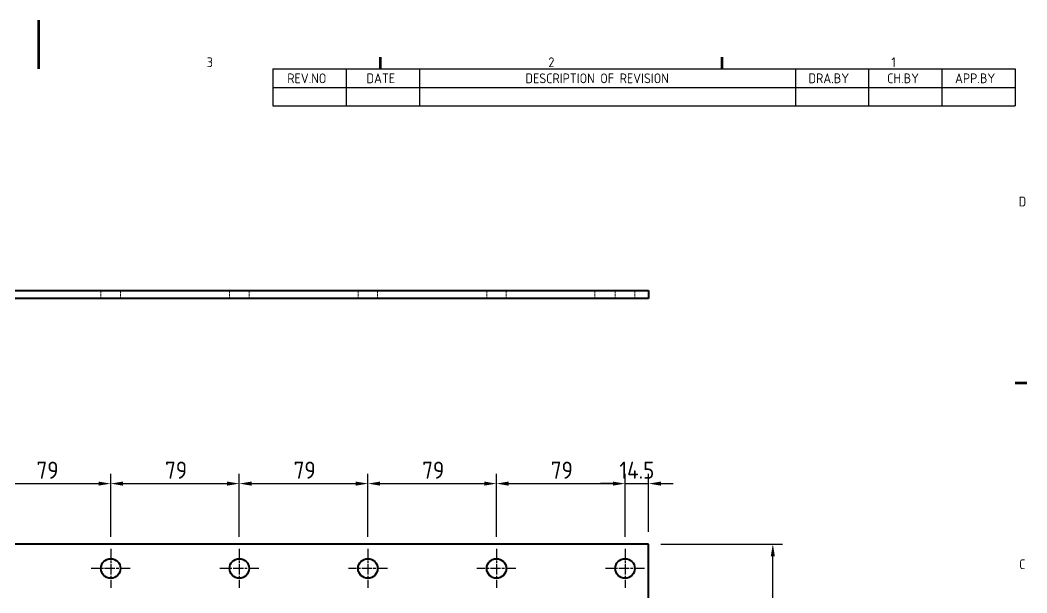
# Model space of a CAD drawing. Header units: millimetres. Extents: x 0 to 1260, y 0 to 891.
# Drawn here: x 619 to 1237, y 539 to 891 of the extents above; entities that cross this region are included whole.
import ezdxf

# ---------------------------------------------------------------- set-up
doc = ezdxf.new("R2010")
doc.units = ezdxf.units.MM
doc.header["$LTSCALE"] = 3
doc.linetypes.add('CHAIN', pattern=[0.35429999999999995, 0.2362, -0.0295, 0.0591, -0.0295])
doc.linetypes.add('DASHED', pattern=[0.2067, 0.1654, -0.0413])
doc.layers.get('0').update_dxf_attribs({"color": 3, "lineweight": 25})
for name, color, linetype, lineweight in [('가려진 것(ISO)', 2, 'DASHED', 18), ('가시적인 것(ISO)', 3, 'Continuous', 40), ('경계(ISO)', 7, 'Continuous', 70), ('기호(ISO)', 7, 'Continuous', 25), ('중심 표식(ISO)', 7, 'Continuous', 25), ('치수(ISO)', 7, 'Continuous', 25)]:
    doc.layers.add(name, color=color, linetype=linetype, lineweight=lineweight)
doc.styles.add('문자 텍스트_PSTEK_POSCO', font='isocp.shx')
doc.styles.add('치수 텍스트_PSTEK_POSCO', font='isocp.shx')
doc.dimstyles.new('치수_PSTEK_POSCO', dxfattribs={"dimscale": 3, "dimtxt": 3.5, "dimasz": 2.5, "dimexe": 2, "dimexo": 2.5, "dimgap": 1, "dimtad": 1, "dimrnd": 1e-08, "dimdsep": 46, "dimtxsty": '치수 텍스트_PSTEK_POSCO', "dimcen": 0.09, "dimdle": 10, "dimclrd": 7, "dimclre": 7, "dimclrt": 2, "dimadec": 1, "dimazin": 2, "dimtfac": 1, "dimtmove": 0, "dimatfit": 3, "dimfxl": 0, "dimtolj": 1, "dimlwd": -1, "dimlwe": -1, "dimarcsym": 0})

# ---------------------------------------------------------------- blocks, each defined once
blk = doc.blocks.new('경계 Default Border')
at = {"layer": '경계(ISO)'}
for p, q in [((280, 287.0000076293945), (280, 289.4000053405762)), ((350, 287.0000076293945), (350, 289.4000053405762)), ((410, 222.7499961853027), (412.400016784668, 222.7499961853027))]:
    blk.add_line(p, q, dxfattribs=at)
at = {"layer": '경계(ISO)', "flags": 128}
blk.add_lwpolyline([(210, 297.0000076293945), (210, 287.0000076293945)], dxfattribs=at)
at = {"layer": '경계(ISO)', "color": 2, "char_height": 2.000000029802322, "attachment_point": 7, "style": '문자 텍스트_PSTEK_POSCO'}
for s, insert in [('3', (244.4456930345745, 287.3809296778403)), ('2', (314.418492964537, 287.3809296778403)), ('1', (384.6573774223157, 287.4)), ('D', (410.718846771929, 258.8559296629392)), ('C', (410.8296930082771, 184.6059296629392))]:
    blk.add_mtext(s, dxfattribs=dict(at, insert=insert))
blk = doc.blocks.new('리비전 내역')
at = {"layer": '기호(ISO)'}
for p, q in [((258, 287.0000076293945), (410, 287.0000076293945)), ((258, 287.0000076293945), (258, 283.2200075995922)), ((273, 287.0000076293945), (273, 283.2200075995922)), ((288, 287.0000076293945), (288, 283.2200075995922)), ((365, 287.0000076293945), (365, 283.2200075995922)), ((380, 287.0000076293945), (380, 283.2200075995922)), ((395, 287.0000076293945), (395, 283.2200075995922)), ((410, 287.0000076293945), (410, 283.2200075995922)), ((258, 283.2200075995922), (410, 283.2200075995922)), ((258, 283.2200075995922), (258, 279.4400075697899)), ((273, 283.2200075995922), (273, 279.4400075697899)), ((288, 283.2200075995922), (288, 279.4400075697899)), ((365, 283.2200075995922), (365, 279.4400075697899)), ((380, 283.2200075995922), (380, 279.4400075697899)), ((395, 283.2200075995922), (395, 279.4400075697899)), ((410, 283.2200075995922), (410, 279.4400075697899)), ((258, 279.4400075697899), (410, 279.4400075697899))]:
    blk.add_line(p, q, dxfattribs=at)
at = {"layer": '기호(ISO)', "color": 2, "char_height": 2.000000029802322, "attachment_point": 7, "style": '문자 텍스트_PSTEK_POSCO'}
for s, insert in [('REV.NO', (260.9296928592655, 284.0885534467083)), ('DATE', (277.1513854213688, 284.0885534467083)), ('DESCRIPTION OF REVISION', (309.7056158729526, 284.0885534467083)), ('DRA.BY', (367.6805865713093, 284.0885534467083)), ('CH.BY', (383.7914332695934, 284.0885534467083)), ('APP.BY', (397.6821865754291, 284.0885534467083))]:
    blk.add_mtext(s, dxfattribs=dict(at, insert=insert))
blk = doc.blocks.new('*D28')
at = {"layer": 'Defpoints', "color": 0}
for p in [(753.3203794111998, 606.3384569892578), (674.3203794111997, 566.2349789791042), (753.3203794111998, 566.2349789791042)]:
    blk.add_point(p, dxfattribs=at)
at = {"layer": '치수(ISO)', "color": 7}
for p, q in [((674.3203794111997, 573.7349789791042), (674.3203794111997, 612.3384569892578)), ((681.8203794111997, 606.3384569892578), (745.8203794111998, 606.3384569892578)), ((753.3203794111998, 573.7349789791042), (753.3203794111998, 612.3384569892578))]:
    blk.add_line(p, q, dxfattribs=at)
for points in [[(681.8203794111997, 607.5884569892578), (681.8203794111997, 605.0884569892578), (674.3203794111997, 606.3384569892578)], [(745.8203794111998, 607.5884569892578), (745.8203794111998, 605.0884569892578), (753.3203794111998, 606.3384569892578)]]:
    blk.add_solid(points, dxfattribs=at)
at = {"layer": '치수(ISO)', "color": 2, "insert": (707.6995136464406, 614.5884569892578), "char_height": 10.5, "attachment_point": 4, "style": '치수 텍스트_PSTEK_POSCO'}
blk.add_mtext('\\A1;79', dxfattribs=at)
blk = doc.blocks.new('*D29')
at = {"layer": 'Defpoints', "color": 0}
for p in [(674.3203794111997, 606.3384569892578), (595.3203794111997, 566.2349789791042), (674.3203794111997, 566.2349789791042)]:
    blk.add_point(p, dxfattribs=at)
at = {"layer": '치수(ISO)', "color": 7}
for p, q in [((595.3203794111997, 573.7349789791042), (595.3203794111997, 612.3384569892578)), ((602.8203794111997, 606.3384569892578), (666.8203794111997, 606.3384569892578)), ((674.3203794111997, 573.7349789791042), (674.3203794111997, 612.3384569892578))]:
    blk.add_line(p, q, dxfattribs=at)
for points in [[(602.8203794111997, 607.5884569892578), (602.8203794111997, 605.0884569892578), (595.3203794111997, 606.3384569892578)], [(666.8203794111997, 607.5884569892578), (666.8203794111997, 605.0884569892578), (674.3203794111997, 606.3384569892578)]]:
    blk.add_solid(points, dxfattribs=at)
at = {"layer": '치수(ISO)', "color": 2, "insert": (628.6995136464406, 614.5884569892578), "char_height": 10.5, "attachment_point": 4, "style": '치수 텍스트_PSTEK_POSCO'}
blk.add_mtext('\\A1;79', dxfattribs=at)
blk = doc.blocks.new('*D30')
at = {"layer": 'Defpoints', "color": 0}
for p in [(911.3203794111998, 606.3384569892578), (832.3203794111998, 566.2349789791042), (911.3203794111998, 566.2349789791042)]:
    blk.add_point(p, dxfattribs=at)
at = {"layer": '치수(ISO)', "color": 7}
for p, q in [((832.3203794111998, 573.7349789791042), (832.3203794111998, 612.3384569892578)), ((839.8203794111998, 606.3384569892578), (903.8203794111998, 606.3384569892578)), ((911.3203794111998, 573.7349789791042), (911.3203794111998, 612.3384569892578))]:
    blk.add_line(p, q, dxfattribs=at)
for points in [[(839.8203794111998, 607.5884569892578), (839.8203794111998, 605.0884569892578), (832.3203794111998, 606.3384569892578)], [(903.8203794111998, 607.5884569892578), (903.8203794111998, 605.0884569892578), (911.3203794111998, 606.3384569892578)]]:
    blk.add_solid(points, dxfattribs=at)
at = {"layer": '치수(ISO)', "color": 2, "insert": (865.6995136464406, 614.5884569892578), "char_height": 10.5, "attachment_point": 4, "style": '치수 텍스트_PSTEK_POSCO'}
blk.add_mtext('\\A1;79', dxfattribs=at)
blk = doc.blocks.new('*D31')
at = {"layer": 'Defpoints', "color": 0}
for p in [(832.3203794111998, 606.3384569892578), (753.3203794111998, 566.2349789791042), (832.3203794111998, 566.2349789791042)]:
    blk.add_point(p, dxfattribs=at)
at = {"layer": '치수(ISO)', "color": 7}
for p, q in [((753.3203794111998, 573.7349789791042), (753.3203794111998, 612.3384569892578)), ((760.8203794111998, 606.3384569892578), (824.8203794111998, 606.3384569892578)), ((832.3203794111998, 573.7349789791042), (832.3203794111998, 612.3384569892578))]:
    blk.add_line(p, q, dxfattribs=at)
for points in [[(760.8203794111998, 607.5884569892578), (760.8203794111998, 605.0884569892578), (753.3203794111998, 606.3384569892578)], [(824.8203794111998, 607.5884569892578), (824.8203794111998, 605.0884569892578), (832.3203794111998, 606.3384569892578)]]:
    blk.add_solid(points, dxfattribs=at)
at = {"layer": '치수(ISO)', "color": 2, "insert": (786.6995136464407, 614.5884569892578), "char_height": 10.5, "attachment_point": 4, "style": '치수 텍스트_PSTEK_POSCO'}
blk.add_mtext('\\A1;79', dxfattribs=at)
blk = doc.blocks.new('*D32')
at = {"layer": 'Defpoints', "color": 0}
for p in [(990.3203794111998, 606.3384569892578), (911.3203794111998, 566.2349789791042), (990.3203794111998, 566.2349789791042)]:
    blk.add_point(p, dxfattribs=at)
at = {"layer": '치수(ISO)', "color": 7}
for p, q in [((911.3203794111998, 573.7349789791042), (911.3203794111998, 612.3384569892578)), ((918.8203794111998, 606.3384569892578), (982.8203794111998, 606.3384569892578)), ((990.3203794111998, 573.7349789791042), (990.3203794111998, 612.3384569892578))]:
    blk.add_line(p, q, dxfattribs=at)
for points in [[(918.8203794111998, 607.5884569892578), (918.8203794111998, 605.0884569892578), (911.3203794111998, 606.3384569892578)], [(982.8203794111998, 607.5884569892578), (982.8203794111998, 605.0884569892578), (990.3203794111998, 606.3384569892578)]]:
    blk.add_solid(points, dxfattribs=at)
at = {"layer": '치수(ISO)', "color": 2, "insert": (944.6995136464406, 614.5884569892578), "char_height": 10.5, "attachment_point": 4, "style": '치수 텍스트_PSTEK_POSCO'}
blk.add_mtext('\\A1;79', dxfattribs=at)
blk = doc.blocks.new('*D33')
at = {"layer": 'Defpoints', "color": 0}
for p in [(1004.8203794112, 606.3384569892578), (1004.8203794112, 569.2349789791042), (990.3203794111998, 566.2349789791042)]:
    blk.add_point(p, dxfattribs=at)
at = {"layer": '치수(ISO)', "color": 7}
for p, q in [((982.8203794111998, 606.3384569892578), (975.3203794111998, 606.3384569892578)), ((990.3203794111998, 573.7349789791042), (990.3203794111998, 612.3384569892578)), ((990.3203794111998, 606.3384569892578), (1004.8203794112, 606.3384569892578)), ((1004.8203794112, 576.7349789791042), (1004.8203794112, 612.3384569892578)), ((1012.3203794112, 606.3384569892578), (1019.8203794112, 606.3384569892578))]:
    blk.add_line(p, q, dxfattribs=at)
for points in [[(982.8203794111998, 607.5884569892578), (982.8203794111998, 605.0884569892578), (990.3203794111998, 606.3384569892578)], [(1012.3203794112, 607.5884569892578), (1012.3203794112, 605.0884569892578), (1004.8203794112, 606.3384569892578)]]:
    blk.add_solid(points, dxfattribs=at)
at = {"layer": '치수(ISO)', "color": 2, "insert": (986.852917290954, 614.5884569892578), "char_height": 10.5, "attachment_point": 4, "style": '치수 텍스트_PSTEK_POSCO'}
blk.add_mtext('\\A1;14.5', dxfattribs=at)
blk = doc.blocks.new('*D40')
at = {"layer": 'Defpoints', "color": 0}
for p in [(1004.8203794112, 569.2349789791042), (1081.123594564377, 569.2349789791042), (1004.8203794112, 329.2349789791043)]:
    blk.add_point(p, dxfattribs=at)
at = {"layer": '치수(ISO)', "color": 7}
for p, q in [((1012.3203794112, 569.2349789791042), (1087.123594564377, 569.2349789791042)), ((1081.123594564377, 336.7349789791043), (1081.123594564377, 561.7349789791042)), ((1012.3203794112, 329.2349789791043), (1087.123594564377, 329.2349789791043))]:
    blk.add_line(p, q, dxfattribs=at)
for points in [[(1079.873594564377, 561.7349789791042), (1082.373594564377, 561.7349789791042), (1081.123594564377, 569.2349789791042)], [(1079.873594564377, 336.7349789791043), (1082.373594564377, 336.7349789791043), (1081.123594564377, 329.2349789791043)]]:
    blk.add_solid(points, dxfattribs=at)
at = {"layer": '치수(ISO)', "color": 2, "insert": (1072.87256109981, 439.1225281917027), "char_height": 10.5, "attachment_point": 4, "rotation": 90, "style": '치수 텍스트_PSTEK_POSCO'}
blk.add_mtext('\\A1;240', dxfattribs=at)

msp = doc.modelspace()

# ---------------------------------------------------------------- linework, layer by layer
at = {"layer": '가려진 것(ISO)', "ltscale": 3.174394369125366}
for p, q in [((668.3203794112936, 724.9397060554385), (668.3203794112936, 719.9397060554386)), ((680.3203794112937, 724.9397060554385), (680.3203794112937, 719.9397060554386)), ((747.3203794112937, 724.9397060554385), (747.3203794112937, 719.9397060554386)), ((759.3203794112937, 724.9397060554386), (759.3203794112937, 719.9397060554386)), ((826.3203794112937, 724.9397060554386), (826.3203794112937, 719.9397060554386)), ((838.3203794112937, 724.9397060554386), (838.3203794112937, 719.9397060554386)), ((905.3203794112937, 724.9397060554386), (905.3203794112937, 719.9397060554386)), ((917.3203794112937, 724.9397060554386), (917.3203794112937, 719.9397060554386)), ((971.8203794112936, 724.9397060554332), (971.8203794112936, 719.9397060554332)), ((984.3203794112937, 724.9397060554386), (984.3203794112937, 719.9397060554386)), ((996.3203794112937, 724.9397060554386), (996.3203794112937, 719.9397060554386))]:
    msp.add_line(p, q, dxfattribs=at)
at = {"layer": '가시적인 것(ISO)'}
for p, q in [((264.8203794112937, 724.9397060554428), (1004.820379411294, 724.939706055443)), ((1004.820379411294, 724.939706055443), (1004.820379411294, 719.939706055443)), ((1004.820379411294, 719.939706055443), (264.8203794112937, 719.9397060554429)), ((1004.8203794112, 569.2349789791042), (264.8203794111998, 569.2349789791042)), ((1004.8203794112, 329.2349789791043), (1004.8203794112, 569.2349789791042))]:
    msp.add_line(p, q, dxfattribs=at)
for centre in [(674.3203794111997, 554.2349789791042), (753.3203794111998, 554.2349789791042), (832.3203794111998, 554.2349789791042), (911.3203794111998, 554.2349789791042), (990.3203794111998, 554.2349789791042)]:
    msp.add_circle(centre, 6, dxfattribs=at)
at = {"layer": '중심 표식(ISO)', "linetype": 'CHAIN', "ltscale": 8.889559745788574}
for p, q in [((674.3203794111997, 566.2349789791042), (674.3203794111997, 542.2349789791043)), ((753.3203794111998, 566.2349789791042), (753.3203794111998, 542.2349789791043)), ((832.3203794111998, 566.2349789791042), (832.3203794111998, 542.2349789791043)), ((911.3203794111998, 566.2349789791042), (911.3203794111998, 542.2349789791043)), ((990.3203794111998, 566.2349789791042), (990.3203794111998, 542.2349789791043)), ((686.3203794111997, 554.2349789791042), (662.3203794111998, 554.2349789791042)), ((765.3203794111998, 554.2349789791042), (741.3203794111998, 554.2349789791042)), ((844.3203794111998, 554.2349789791042), (820.3203794111998, 554.2349789791042)), ((923.3203794111998, 554.2349789791042), (899.3203794111998, 554.2349789791042)), ((1002.3203794112, 554.2349789791042), (978.3203794111998, 554.2349789791042))]:
    msp.add_line(p, q, dxfattribs=at)

# ---------------------------------------------------------------- block references
at = {"xscale": 3, "yscale": 3, "zscale": 3}
msp.add_blockref('경계 Default Border', (0, 0), dxfattribs=at)
at = {"layer": '기호(ISO)', "xscale": 3, "yscale": 3, "zscale": 3}
msp.add_blockref('리비전 내역', (0, 0), dxfattribs=at)

# ---------------------------------------------------------------- dimensions: what is measured, and where the dimension line sits
at = {"layer": '치수(ISO)', "color": 7}
for base, p1, p2, angle, override, picture, middle in [((674.3203794111997, 606.3384569892578), (595.3203794111997, 566.2349789791042), (674.3203794111997, 566.2349789791042), 180, {"dimdec": 2, "dimtp": 0, "dimtm": -0, "dimtdec": 2, "dimtofl": 0, "dimatfit": 1}, '*D29', (634.8503794111998, 606.3384569892578)), ((753.3203794111998, 606.3384569892578), (674.3203794111997, 566.2349789791042), (753.3203794111998, 566.2349789791042), 180, {"dimdec": 2, "dimtp": 0, "dimtm": -0, "dimtdec": 2, "dimtofl": 0, "dimatfit": 1}, '*D28', (713.8503794111998, 606.3384569892578)), ((832.3203794111998, 606.3384569892578), (753.3203794111998, 566.2349789791042), (832.3203794111998, 566.2349789791042), 180, {"dimdec": 2, "dimtp": 0, "dimtm": -0, "dimtdec": 2, "dimtofl": 0, "dimatfit": 1}, '*D31', (792.8503794111999, 606.3384569892578)), ((911.3203794111998, 606.3384569892578), (832.3203794111998, 566.2349789791042), (911.3203794111998, 566.2349789791042), 180, {"dimdec": 2, "dimtp": 0, "dimtm": -0, "dimtdec": 2, "dimtofl": 0, "dimatfit": 1}, '*D30', (871.8503794111998, 606.3384569892578)), ((990.3203794111998, 606.3384569892578), (911.3203794111998, 566.2349789791042), (990.3203794111998, 566.2349789791042), 180, {"dimdec": 2, "dimtp": 0, "dimtm": -0, "dimtdec": 2, "dimtofl": 0, "dimatfit": 1}, '*D32', (950.8503794111998, 606.3384569892578)), ((1004.8203794112, 606.3384569892578), (990.3203794111998, 566.2349789791042), (1004.8203794112, 569.2349789791042), 180, {"dimdec": 2, "dimtp": 0, "dimtm": -0, "dimtdec": 2, "dimtofl": 1, "dimatfit": 1}, '*D33', (997.5703794111998, 606.3384569892578)), ((1081.123594564377, 569.2349789791042), (1004.8203794112, 329.2349789791043), (1004.8203794112, 569.2349789791042), 90, {"dimdec": 2, "dimtp": 0, "dimtm": -0, "dimtdec": 2, "dimtofl": 0, "dimatfit": 1}, '*D40', (1081.123594564377, 449.2349789791043))]:
    dim = msp.add_linear_dim(base=base, p1=p1, p2=p2, angle=angle, dimstyle='치수_PSTEK_POSCO', override=override, dxfattribs=at)
    dim.commit()
    dim.dimension.update_dxf_attribs({"geometry": picture, "text_midpoint": middle, "dimtype": 160})

doc.saveas('drawing.dxf')
